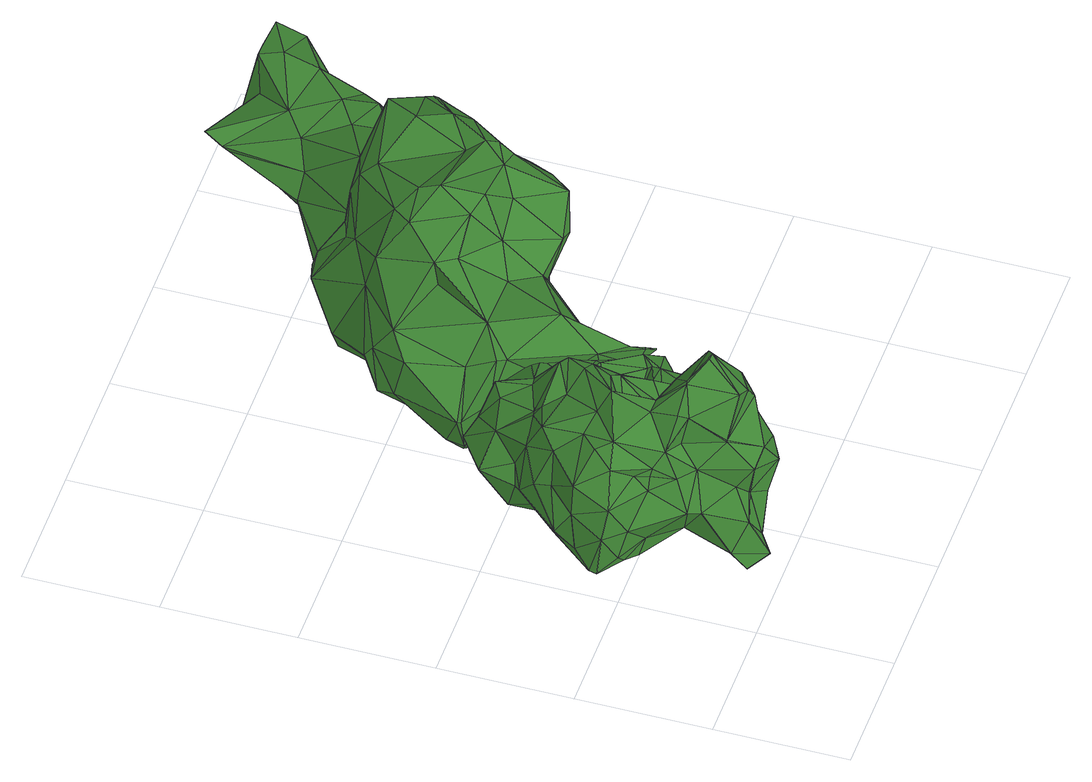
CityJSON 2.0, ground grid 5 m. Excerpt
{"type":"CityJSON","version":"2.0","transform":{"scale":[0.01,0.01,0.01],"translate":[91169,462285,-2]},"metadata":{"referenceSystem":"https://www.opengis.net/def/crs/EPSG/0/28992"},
"CityObjects":{
"tree1":{"type":"SolitaryVegetationObject","attributes":{"gtid":269,"crown_width_m":9.13,"crown_median_z":2.48,"trunk_H_m":3.48,"trunk_DBH_m":0.273,"trunk_radius_m":0.136,"trunk_base_height_m":-1,"original_gtid":"274"},"geometry":[{"type":"Solid","lod":"3","boundaries":[[[[0,1,2]],[[3,4,5]],[[6,7,8]],[[9,10,11]],[[12,13,14]],[[15,16,17]],[[16,18,17]],[[19,20,21]],[[22,23,24]],[[22,25,23]],[[21,26,7]],[[16,27,28]],[[29,30,31]],[[29,31,32]],[[33,34,35]],[[36,37,16]],[[35,38,39]],[[40,41,42]],[[43,41,40]],[[44,45,46]],[[47,48,49]],[[50,51,52]],[[53,54,55]],[[13,56,57]],[[35,39,33]],[[58,32,46]],[[3,5,59]],[[60,61,5]],[[62,63,64]],[[62,64,65]],[[66,33,39]],[[58,45,67]],[[58,67,68]],[[69,70,71]],[[72,70,69]],[[73,51,50]],[[74,75,76]],[[30,77,78]],[[67,45,44]],[[5,79,59]],[[48,1,80]],[[81,7,26]],[[3,26,21]],[[82,83,84]],[[85,86,87]],[[88,89,90]],[[91,92,93]],[[94,13,95]],[[94,95,96]],[[79,36,59]],[[93,92,23]],[[97,63,62]],[[93,23,25]],[[98,99,100]],[[15,101,65]],[[66,76,102]],[[103,104,105]],[[73,72,51]],[[26,28,81]],[[33,106,34]],[[55,107,53]],[[108,1,55]],[[53,107,109]],[[53,109,71]],[[110,111,112]],[[110,106,111]],[[74,113,75]],[[87,86,114]],[[6,38,115]],[[3,116,4]],[[19,68,20]],[[2,1,48]],[[117,118,119]],[[21,6,19]],[[19,115,68]],[[78,77,4]],[[57,120,47]],[[121,122,89]],[[123,35,34]],[[56,94,124]],[[66,39,76]],[[102,76,75]],[[72,52,51]],[[125,126,127]],[[124,117,128]],[[129,111,130]],[[66,130,111]],[[66,111,106]],[[104,113,74]],[[66,102,130]],[[36,28,26]],[[36,26,59]],[[47,13,57]],[[131,132,133]],[[134,133,132]],[[111,129,112]],[[99,24,135]],[[58,115,32]],[[134,128,136]],[[137,80,1]],[[117,119,75]],[[138,139,87]],[[42,41,140]],[[141,132,56]],[[14,49,80]],[[88,24,99]],[[34,140,123]],[[73,142,72]],[[36,16,28]],[[9,65,10]],[[106,33,66]],[[88,22,24]],[[135,109,143]],[[15,144,16]],[[16,144,27]],[[27,144,145]],[[146,145,144]],[[147,148,149]],[[97,9,114]],[[65,150,15]],[[55,54,108]],[[128,141,124]],[[59,26,3]],[[47,2,48]],[[12,95,13]],[[37,10,18]],[[146,82,145]],[[84,145,82]],[[121,89,151]],[[42,140,152]],[[153,105,63]],[[96,118,124]],[[146,150,82]],[[71,70,53]],[[72,53,70]],[[141,56,124]],[[58,46,45]],[[14,80,149]],[[137,149,80]],[[34,106,110]],[[154,38,127]],[[123,140,41]],[[47,120,2]],[[155,56,132]],[[128,134,141]],[[155,132,131]],[[122,155,131]],[[16,37,18]],[[97,114,63]],[[141,134,132]],[[122,131,89]],[[133,89,131]],[[48,80,49]],[[17,18,101]],[[101,15,17]],[[43,40,50]],[[138,156,139]],[[144,15,150]],[[144,150,146]],[[151,89,98]],[[82,157,83]],[[78,158,46]],[[159,160,161]],[[159,162,160]],[[67,44,158]],[[67,158,68]],[[84,7,81]],[[145,84,81]],[[96,124,94]],[[6,127,38]],[[125,127,6]],[[50,40,73]],[[163,61,164]],[[163,52,61]],[[163,50,52]],[[149,165,12]],[[96,95,166]],[[12,166,95]],[[109,107,143]],[[167,85,88]],[[165,152,110]],[[112,165,110]],[[42,168,40]],[[40,168,73]],[[112,129,165]],[[130,169,170]],[[171,153,86]],[[85,156,172]],[[108,54,142]],[[72,142,54]],[[105,171,173]],[[134,136,133]],[[14,149,12]],[[58,68,115]],[[46,32,78]],[[98,100,151]],[[34,110,152]],[[34,152,140]],[[30,41,43]],[[153,63,114]],[[168,148,147]],[[27,81,28]],[[145,81,27]],[[104,157,105]],[[142,168,147]],[[19,6,115]],[[72,54,53]],[[173,136,103]],[[21,7,6]],[[119,170,169]],[[35,29,38]],[[92,174,175]],[[125,83,157]],[[104,125,157]],[[125,84,83]],[[6,8,125]],[[124,118,117]],[[93,176,91]],[[135,175,109]],[[38,29,115]],[[75,119,102]],[[39,38,154]],[[39,154,76]],[[18,10,101]],[[128,103,136]],[[173,103,105]],[[41,29,123]],[[61,177,162]],[[101,10,65]],[[84,8,7]],[[125,8,84]],[[107,55,143]],[[65,64,150]],[[25,156,138]],[[157,82,64]],[[157,64,105]],[[82,150,64]],[[105,153,171]],[[114,86,153]],[[151,178,121]],[[121,178,0]],[[92,91,174]],[[123,29,35]],[[30,29,41]],[[4,158,78]],[[30,60,77]],[[5,77,60]],[[4,77,5]],[[179,136,173]],[[179,133,136]],[[179,173,171]],[[116,21,20]],[[116,20,68]],[[60,164,61]],[[171,180,179]],[[108,181,1]],[[22,88,172]],[[85,172,88]],[[182,126,183]],[[89,88,98]],[[99,98,88]],[[71,174,91]],[[96,166,129]],[[165,129,166]],[[165,166,12]],[[147,149,181]],[[137,181,149]],[[64,63,105]],[[184,10,37]],[[11,10,184]],[[178,151,100]],[[178,100,135]],[[142,181,108]],[[147,181,142]],[[37,36,161]],[[160,176,185]],[[25,185,93]],[[92,175,23]],[[69,186,52]],[[52,186,176]],[[176,162,52]],[[52,162,177]],[[93,185,176]],[[69,52,72]],[[165,148,152]],[[22,156,25]],[[149,148,165]],[[47,49,13]],[[14,13,49]],[[43,164,30]],[[142,73,168]],[[43,50,164]],[[163,164,50]],[[154,183,76]],[[182,183,154]],[[104,74,126]],[[129,170,96]],[[96,170,118]],[[78,32,31]],[[78,31,30]],[[46,158,44]],[[79,5,161]],[[60,30,164]],[[176,160,162]],[[91,186,71]],[[185,25,138]],[[185,138,87]],[[23,175,24]],[[135,24,175]],[[159,161,61]],[[159,61,162]],[[122,121,120]],[[160,185,11]],[[2,120,0]],[[0,120,121]],[[61,52,177]],[[61,161,5]],[[3,21,116]],[[87,114,9]],[[120,57,187]],[[69,71,186]],[[120,187,122]],[[122,187,155]],[[176,186,91]],[[56,187,57]],[[56,155,187]],[[79,161,36]],[[188,168,42]],[[104,126,125]],[[161,11,184]],[[161,184,37]],[[161,160,11]],[[189,11,185]],[[87,11,189]],[[87,189,185]],[[102,119,169]],[[188,148,168]],[[188,152,148]],[[130,170,129]],[[119,118,170]],[[188,42,152]],[[9,11,87]],[[143,55,190]],[[1,190,55]],[[135,190,178]],[[143,190,135]],[[1,0,190]],[[0,178,190]],[[13,94,56]],[[86,85,167]],[[86,167,171]],[[130,102,169]],[[167,180,171]],[[76,183,74]],[[126,74,183]],[[32,115,29]],[[103,191,104]],[[113,104,191]],[[128,117,191]],[[103,128,191]],[[172,156,22]],[[113,191,75]],[[117,75,191]],[[127,126,182]],[[127,182,154]],[[109,175,174]],[[71,109,174]],[[180,90,179]],[[89,133,90]],[[133,179,90]],[[167,90,180]],[[88,90,167]],[[158,4,116]],[[158,116,68]],[[135,100,99]],[[87,139,85]],[[85,139,156]],[[62,9,97]],[[65,9,62]],[[137,1,181]],[[192,193,194]],[[192,194,195]],[[195,194,196]],[[195,196,197]],[[194,193,198]],[[194,198,196]],[[196,198,199]],[[196,199,197]],[[198,193,200]],[[198,200,199]],[[199,200,201]],[[199,201,197]],[[200,193,202]],[[200,202,201]],[[201,202,203]],[[201,203,197]],[[202,193,204]],[[202,204,203]],[[203,204,205]],[[203,205,197]],[[204,193,206]],[[204,206,205]],[[205,206,207]],[[205,207,197]],[[206,193,208]],[[206,208,207]],[[207,208,209]],[[207,209,197]],[[208,193,210]],[[208,210,209]],[[209,210,211]],[[209,211,197]],[[210,193,212]],[[210,212,211]],[[211,212,213]],[[211,213,197]],[[212,193,214]],[[212,214,213]],[[213,214,215]],[[213,215,197]],[[214,193,216]],[[214,216,215]],[[215,216,217]],[[215,217,197]],[[216,193,218]],[[216,218,217]],[[217,218,219]],[[217,219,197]],[[218,193,220]],[[218,220,219]],[[219,220,221]],[[219,221,197]],[[220,193,222]],[[220,222,221]],[[221,222,223]],[[221,223,197]],[[222,193,224]],[[222,224,223]],[[223,224,225]],[[223,225,197]],[[224,193,226]],[[224,226,225]],[[225,226,227]],[[225,227,197]],[[226,193,228]],[[226,228,227]],[[227,228,229]],[[227,229,197]],[[228,193,230]],[[228,230,229]],[[229,230,231]],[[229,231,197]],[[230,193,232]],[[230,232,231]],[[231,232,233]],[[231,233,197]],[[232,193,234]],[[232,234,233]],[[233,234,235]],[[233,235,197]],[[234,193,236]],[[234,236,235]],[[235,236,237]],[[235,237,197]],[[236,193,238]],[[236,238,237]],[[237,238,239]],[[237,239,197]],[[238,193,240]],[[238,240,239]],[[239,240,241]],[[239,241,197]],[[240,193,192]],[[240,192,241]],[[241,192,195]],[[241,195,197]]]]}]},
"tree2":{"type":"SolitaryVegetationObject","attributes":{"gtid":272,"crown_width_m":13.21,"crown_median_z":2.33,"trunk_H_m":3.25,"trunk_DBH_m":0.39,"trunk_radius_m":0.195,"trunk_base_height_m":-0.92,"original_gtid":"277"},"geometry":[{"type":"Solid","lod":"3","boundaries":[[[[242,243,244]],[[245,246,242]],[[247,248,249]],[[250,251,252]],[[253,254,255]],[[256,242,257]],[[258,259,260]],[[255,261,262]],[[263,264,265]],[[266,267,268]],[[269,270,271]],[[272,273,274]],[[275,276,277]],[[278,276,275]],[[279,280,263]],[[281,282,283]],[[284,283,282]],[[285,286,287]],[[288,289,281]],[[290,291,292]],[[293,264,280]],[[294,295,296]],[[284,297,298]],[[242,244,257]],[[299,300,293]],[[257,301,256]],[[302,303,304]],[[305,255,262]],[[306,307,308]],[[283,309,243]],[[287,310,311]],[[255,254,261]],[[312,313,261]],[[297,314,315]],[[316,317,318]],[[319,320,321]],[[322,323,324]],[[325,326,327]],[[262,261,313]],[[312,261,254]],[[307,306,328]],[[329,293,330]],[[279,330,293]],[[331,317,332]],[[333,334,335]],[[336,334,333]],[[337,338,339]],[[307,340,341]],[[312,342,313]],[[269,343,268]],[[245,326,246]],[[344,345,346]],[[347,263,348]],[[349,290,292]],[[350,301,274]],[[351,273,352]],[[353,269,268]],[[268,354,353]],[[283,243,288]],[[355,356,290]],[[299,293,329]],[[349,337,339]],[[351,357,358]],[[351,359,357]],[[263,280,264]],[[300,275,360]],[[338,361,348]],[[362,251,250]],[[326,245,363]],[[256,363,245]],[[325,333,364]],[[364,365,246]],[[242,246,365]],[[322,366,265]],[[367,311,368]],[[311,367,369]],[[259,294,285]],[[370,371,355]],[[243,365,288]],[[328,251,362]],[[372,357,373]],[[262,374,247]],[[342,374,262]],[[256,301,375]],[[376,302,323]],[[253,319,254]],[[316,347,332]],[[255,249,253]],[[305,249,255]],[[301,341,375]],[[375,341,340]],[[377,340,362]],[[378,309,345]],[[378,345,272]],[[340,377,375]],[[379,326,363]],[[379,363,380]],[[379,380,326]],[[342,267,374]],[[303,381,382]],[[286,278,287]],[[340,328,362]],[[307,328,340]],[[300,264,293]],[[383,351,384]],[[273,351,383]],[[367,310,329]],[[372,358,357]],[[279,347,316]],[[339,370,349]],[[335,334,385]],[[334,304,385]],[[336,302,334]],[[266,268,343]],[[380,338,337]],[[353,270,269]],[[370,339,371]],[[377,363,375]],[[320,386,387]],[[265,264,388]],[[322,265,388]],[[389,304,382]],[[356,355,366]],[[329,310,287]],[[390,339,338]],[[390,338,348]],[[321,259,258]],[[391,259,321]],[[289,288,392]],[[279,263,347]],[[351,358,384]],[[247,374,266]],[[338,380,361]],[[381,333,335]],[[254,258,312]],[[306,373,328]],[[359,351,352]],[[262,247,305]],[[393,296,295]],[[275,299,278]],[[385,394,335]],[[290,370,355]],[[390,348,263]],[[263,265,390]],[[349,370,290]],[[389,385,304]],[[334,302,304]],[[308,358,306]],[[380,363,377]],[[245,242,256]],[[297,284,314]],[[284,395,314]],[[395,393,314]],[[324,396,291]],[[380,397,326]],[[325,364,326]],[[398,399,400]],[[399,401,400]],[[270,401,399]],[[329,287,299]],[[394,382,381]],[[350,383,308]],[[249,305,247]],[[384,358,383]],[[330,367,329]],[[287,311,285]],[[298,283,284]],[[298,309,283]],[[398,320,319]],[[398,319,253]],[[377,361,380]],[[375,363,256]],[[347,361,332]],[[311,260,285]],[[311,354,260]],[[249,398,253]],[[281,277,402]],[[289,277,281]],[[286,285,296]],[[271,399,398]],[[285,260,259]],[[354,369,353]],[[311,369,354]],[[325,396,333]],[[353,403,270]],[[270,403,401]],[[353,369,403]],[[316,332,317]],[[270,399,271]],[[403,369,318]],[[364,333,381]],[[400,320,398]],[[381,335,394]],[[400,373,386]],[[288,404,392]],[[262,313,342]],[[319,321,258]],[[319,258,254]],[[308,383,358]],[[302,376,303]],[[283,288,281]],[[385,389,394]],[[316,330,279]],[[318,330,316]],[[318,369,367]],[[293,280,279]],[[405,251,373]],[[401,405,373]],[[373,400,401]],[[373,251,328]],[[303,382,304]],[[367,368,310]],[[394,389,382]],[[405,403,331]],[[405,401,403]],[[331,318,317]],[[331,403,318]],[[347,348,361]],[[251,405,252]],[[284,282,395]],[[402,395,282]],[[287,278,299]],[[391,321,387]],[[364,246,326]],[[320,387,321]],[[324,366,322]],[[356,366,324]],[[406,312,354]],[[390,371,339]],[[265,371,390]],[[395,402,276]],[[312,260,354]],[[312,258,260]],[[344,273,272]],[[257,378,301]],[[274,301,378]],[[307,341,350]],[[307,350,308]],[[318,367,330]],[[244,309,378]],[[244,378,257]],[[350,274,383]],[[383,274,273]],[[336,396,324]],[[277,276,402]],[[272,345,344]],[[269,271,343]],[[247,266,343]],[[247,343,271]],[[332,361,362]],[[362,361,377]],[[400,386,320]],[[296,395,407]],[[250,331,332]],[[324,291,356]],[[301,350,341]],[[372,373,306]],[[315,314,393]],[[387,294,391]],[[294,296,285]],[[281,402,282]],[[275,277,360]],[[408,322,388]],[[360,408,300]],[[311,310,368]],[[388,264,300]],[[409,294,387]],[[289,323,322]],[[406,267,342]],[[315,352,273]],[[315,273,297]],[[295,359,410]],[[410,359,352]],[[259,391,294]],[[300,299,275]],[[300,408,388]],[[359,409,357]],[[290,356,291]],[[325,291,396]],[[372,306,358]],[[322,411,289]],[[366,355,412]],[[366,412,265]],[[371,412,355]],[[371,265,412]],[[374,267,266]],[[298,297,346]],[[297,344,346]],[[295,409,359]],[[309,244,243]],[[336,324,323]],[[302,336,323]],[[376,289,404]],[[413,289,376]],[[289,392,404]],[[376,404,303]],[[381,303,404]],[[381,404,364]],[[333,396,336]],[[272,274,378]],[[331,252,405]],[[250,252,331]],[[346,345,298]],[[298,345,309]],[[278,407,276]],[[395,276,407]],[[315,410,352]],[[327,291,325]],[[297,273,344]],[[292,291,327]],[[362,250,332]],[[410,393,295]],[[242,365,243]],[[288,365,404]],[[404,365,364]],[[413,323,289]],[[413,376,323]],[[408,411,322]],[[289,411,277]],[[360,277,411]],[[360,411,408]],[[386,373,409]],[[386,409,387]],[[357,409,373]],[[295,294,409]],[[393,395,296]],[[296,407,286]],[[278,286,407]],[[326,397,327]],[[406,354,268]],[[380,337,397]],[[315,393,410]],[[349,397,337]],[[292,397,349]],[[327,397,292]],[[249,248,398]],[[271,398,248]],[[247,271,248]],[[312,406,342]],[[406,268,267]],[[414,415,416]],[[414,416,417]],[[417,416,418]],[[417,418,419]],[[416,415,420]],[[416,420,418]],[[418,420,421]],[[418,421,419]],[[420,415,422]],[[420,422,421]],[[421,422,423]],[[421,423,419]],[[422,415,424]],[[422,424,423]],[[423,424,425]],[[423,425,419]],[[424,415,426]],[[424,426,425]],[[425,426,427]],[[425,427,419]],[[426,415,428]],[[426,428,427]],[[427,428,429]],[[427,429,419]],[[428,415,430]],[[428,430,429]],[[429,430,431]],[[429,431,419]],[[430,415,432]],[[430,432,431]],[[431,432,433]],[[431,433,419]],[[432,415,434]],[[432,434,433]],[[433,434,435]],[[433,435,419]],[[434,415,436]],[[434,436,435]],[[435,436,437]],[[435,437,419]],[[436,415,438]],[[436,438,437]],[[437,438,439]],[[437,439,419]],[[438,415,440]],[[438,440,439]],[[439,440,441]],[[439,441,419]],[[440,415,442]],[[440,442,441]],[[441,442,443]],[[441,443,419]],[[442,415,444]],[[442,444,443]],[[443,444,445]],[[443,445,419]],[[444,415,446]],[[444,446,445]],[[445,446,447]],[[445,447,419]],[[446,415,448]],[[446,448,447]],[[447,448,449]],[[447,449,419]],[[448,415,450]],[[448,450,449]],[[449,450,451]],[[449,451,419]],[[450,415,452]],[[450,452,451]],[[451,452,453]],[[451,453,419]],[[452,415,454]],[[452,454,453]],[[453,454,455]],[[453,455,419]],[[454,415,456]],[[454,456,455]],[[455,456,457]],[[455,457,419]],[[456,415,458]],[[456,458,457]],[[457,458,459]],[[457,459,419]],[[458,415,460]],[[458,460,459]],[[459,460,461]],[[459,461,419]],[[460,415,462]],[[460,462,461]],[[461,462,463]],[[461,463,419]],[[462,415,414]],[[462,414,463]],[[463,414,417]],[[463,417,419]]]]}]}
},
"vertices":[
[624,1076,277],[585,1012,227],[579,1110,233],[481,71,472],[421,93,370],[581,203,380],[256,296,563],[319,208,666],[274,360,654],[510,505,577],[523,381,688],[645,441,550],[278,986,171],[295,1099,290],[301,1014,176],[525,340,873],[522,220,807],[549,354,792],[547,345,777],[326,177,451],[321,128,446],[334,113,547],[705,789,518],[808,664,478],[716,808,512],[762,650,545],[412,103,586],[450,173,804],[482,159,751],[252,342,276],[397,279,241],[308,264,380],[189,150,263],[69,522,246],[96,510,214],[144,447,295],[571,214,658],[568,276,670],[183,308,415],[81,491,368],[417,520,218],[262,430,195],[359,581,234],[425,419,243],[221,20,272],[175,89,221],[178,89,218],[478,1158,211],[520,1120,197],[376,1028,270],[577,520,193],[593,561,193],[727,476,278],[779,806,211],[676,815,213],[726,891,209],[336,1050,453],[397,1188,330],[186,150,266],[543,111,513],[529,298,266],[652,299,345],[436,432,614],[356,589,613],[354,475,755],[469,439,760],[5,564,376],[219,20,275],[236,101,386],[757,576,304],[726,681,271],[836,649,295],[664,644,207],[548,562,187],[83,555,643],[42,676,569],[15,542,515],[463,255,344],[328,107,284],[600,206,520],[457,942,249],[322,209,668],[359,366,857],[281,375,776],[280,335,777],[551,714,610],[501,651,689],[585,560,610],[581,849,518],[529,972,551],[493,865,694],[857,579,340],[825,644,461],[830,595,487],[309,973,347],[245,952,301],[192,920,342],[496,538,567],[681,996,495],[707,918,492],[681,996,491],[534,384,781],[31,681,443],[301,672,692],[161,570,706],[344,633,763],[30,588,185],[790,847,233],[626,848,201],[800,850,303],[200,677,192],[32,618,191],[193,700,194],[135,629,676],[498,649,688],[217,268,398],[323,126,445],[170,789,589],[148,853,432],[128,783,462],[498,1137,369],[588,1096,452],[499,1104,524],[143,472,207],[240,909,511],[218,399,653],[189,438,588],[215,356,538],[203,839,662],[122,774,250],[43,672,272],[499,970,548],[376,925,548],[490,867,696],[330,881,626],[736,883,396],[387,810,652],[474,902,243],[724,608,535],[633,622,485],[189,501,192],[313,908,592],[583,745,228],[743,885,281],[472,309,918],[386,184,837],[439,308,922],[435,771,225],[334,779,224],[374,876,221],[378,370,856],[672,1033,482],[224,648,196],[445,669,731],[172,448,494],[439,1067,512],[723,624,521],[306,481,742],[290,72,292],[607,342,495],[724,406,521],[608,290,514],[710,406,399],[582,435,276],[526,347,257],[247,795,206],[212,858,273],[493,770,645],[449,649,215],[110,686,393],[115,768,261],[461,737,752],[579,731,519],[449,765,734],[835,645,338],[800,696,411],[788,522,404],[707,408,397],[615,984,351],[498,837,720],[500,836,717],[534,852,222],[184,445,554],[154,493,568],[523,375,572],[720,575,537],[798,562,303],[441,1147,396],[346,644,286],[672,558,523],[638,989,277],[196,688,675],[439,602,100],[425,602,100],[438,606,100],[432,591,449],[432,595,449],[419,591,448],[437,609,100],[430,598,449],[434,612,101],[428,601,449],[432,614,101],[425,603,449],[428,615,101],[422,604,449],[425,616,100],[418,605,449],[421,615,100],[415,604,449],[418,614,100],[412,603,449],[415,611,100],[409,600,449],[413,608,100],[407,597,448],[412,605,100],[406,594,448],[411,602,100],[405,591,448],[412,598,100],[406,587,448],[413,595,100],[407,584,448],[416,592,100],[410,581,448],[419,590,100],[412,579,448],[422,589,100],[416,578,448],[426,588,100],[419,577,448],[429,589,100],[423,578,448],[432,590,100],[426,579,448],[435,593,100],[429,582,448],[437,596,100],[431,585,448],[438,599,100],[432,588,449],
[995,1236,703],[1133,1060,634],[1133,1241,776],[847,1349,721],[919,1192,589],[1744,2414,305],[1718,2343,412],[1810,2378,506],[1108,1836,438],[1201,1852,571],[1160,1856,461],[1827,2289,528],[1983,2257,465],[1985,2368,502],[936,1331,855],[1016,1304,885],[1844,2128,443],[1705,1942,420],[1664,2011,270],[1973,2299,423],[1955,2403,418],[768,1596,191],[858,1488,193],[743,1385,192],[1771,2411,192],[1772,2406,190],[1688,2368,195],[1583,2367,241],[1472,2376,352],[1480,2466,415],[1301,1343,862],[1438,1480,803],[1287,1388,868],[1225,1443,274],[1261,1356,378],[1129,1237,278],[1285,1496,253],[843,1782,174],[930,1640,247],[1216,1140,428],[1301,1193,458],[1196,1055,609],[1366,1195,513],[1616,1819,327],[1459,1651,230],[1436,1659,190],[1057,1091,501],[999,1051,219],[449,1199,230],[545,1139,359],[410,1199,382],[1073,1666,190],[1659,1828,471],[1540,1623,562],[1479,1628,335],[1462,1291,608],[1365,1172,697],[1196,1541,211],[998,1450,234],[984,1456,916],[836,750,339],[928,774,391],[891,693,433],[1917,2392,453],[1425,1786,825],[1126,1726,807],[1342,1657,857],[1241,1071,761],[1383,1741,267],[1575,1954,205],[1855,2235,258],[1948,2357,402],[1472,1377,518],[1482,1496,626],[969,1897,273],[1073,1949,303],[1150,1963,222],[1804,2152,509],[1682,2033,512],[1738,1970,502],[867,1104,199],[830,856,316],[672,1000,265],[596,1091,541],[687,1192,607],[584,1126,537],[1119,1791,742],[1132,1664,184],[1062,1809,195],[1117,1943,328],[976,1921,335],[741,810,518],[827,697,418],[835,666,498],[775,797,334],[528,1445,487],[617,1585,433],[523,1479,333],[931,1604,807],[983,1534,881],[1842,2366,278],[1651,2398,267],[1379,1326,731],[1298,1289,824],[1395,1256,702],[819,1796,250],[624,1617,385],[408,1215,376],[1261,1452,827],[1528,1637,778],[1538,1562,683],[1556,2296,214],[1664,2207,202],[491,1216,176],[502,1185,183],[1502,1683,674],[1507,1677,790],[1558,1605,689],[1111,1258,268],[831,1680,511],[975,1762,573],[806,1423,716],[799,961,611],[982,1083,590],[662,1195,187],[1274,1893,230],[1277,1892,234],[1388,2076,235],[468,1272,225],[565,1347,217],[1441,1769,806],[1347,1862,596],[1813,2395,254],[874,1534,815],[903,827,343],[840,1645,646],[1208,1296,854],[816,1412,607],[617,1510,543],[833,723,496],[891,696,437],[1385,1539,864],[1521,1651,788],[853,634,486],[1582,1968,501],[1670,1896,541],[853,1405,199],[859,635,488],[561,1551,291],[1700,1882,489],[875,1027,344],[1510,1493,495],[840,667,501],[1455,1424,434],[694,956,392],[572,1235,488],[1597,2200,486],[1458,2396,384],[1492,2124,472],[1412,2085,396],[1274,1218,430],[1362,2095,301],[902,861,385],[1207,1848,451],[1777,2380,215],[1420,1473,415],[940,1209,261],[1573,1819,522],[1555,1593,583],[972,1097,219],[641,1320,197],[873,861,343],[1194,1603,109],[1175,1602,108],[1193,1608,109],[1177,1582,434],[1176,1587,434],[1158,1581,433],[1191,1613,110],[1174,1591,435],[1188,1617,110],[1171,1595,435],[1184,1619,110],[1167,1598,435],[1179,1621,110],[1162,1600,435],[1174,1621,109],[1157,1600,434],[1169,1620,109],[1152,1599,434],[1164,1618,108],[1147,1597,434],[1160,1615,108],[1143,1593,433],[1158,1611,108],[1141,1589,433],[1156,1606,107],[1139,1584,432],[1156,1601,107],[1139,1579,432],[1157,1596,107],[1140,1574,432],[1159,1591,106],[1142,1570,432],[1162,1587,106],[1145,1566,432],[1166,1585,106],[1149,1563,432],[1171,1583,107],[1154,1561,432],[1176,1583,107],[1159,1561,432],[1181,1584,107],[1164,1562,432],[1186,1586,108],[1169,1564,433],[1190,1589,108],[1173,1568,433],[1193,1593,108],[1176,1572,434],[1194,1598,109],[1177,1577,434]
]}
